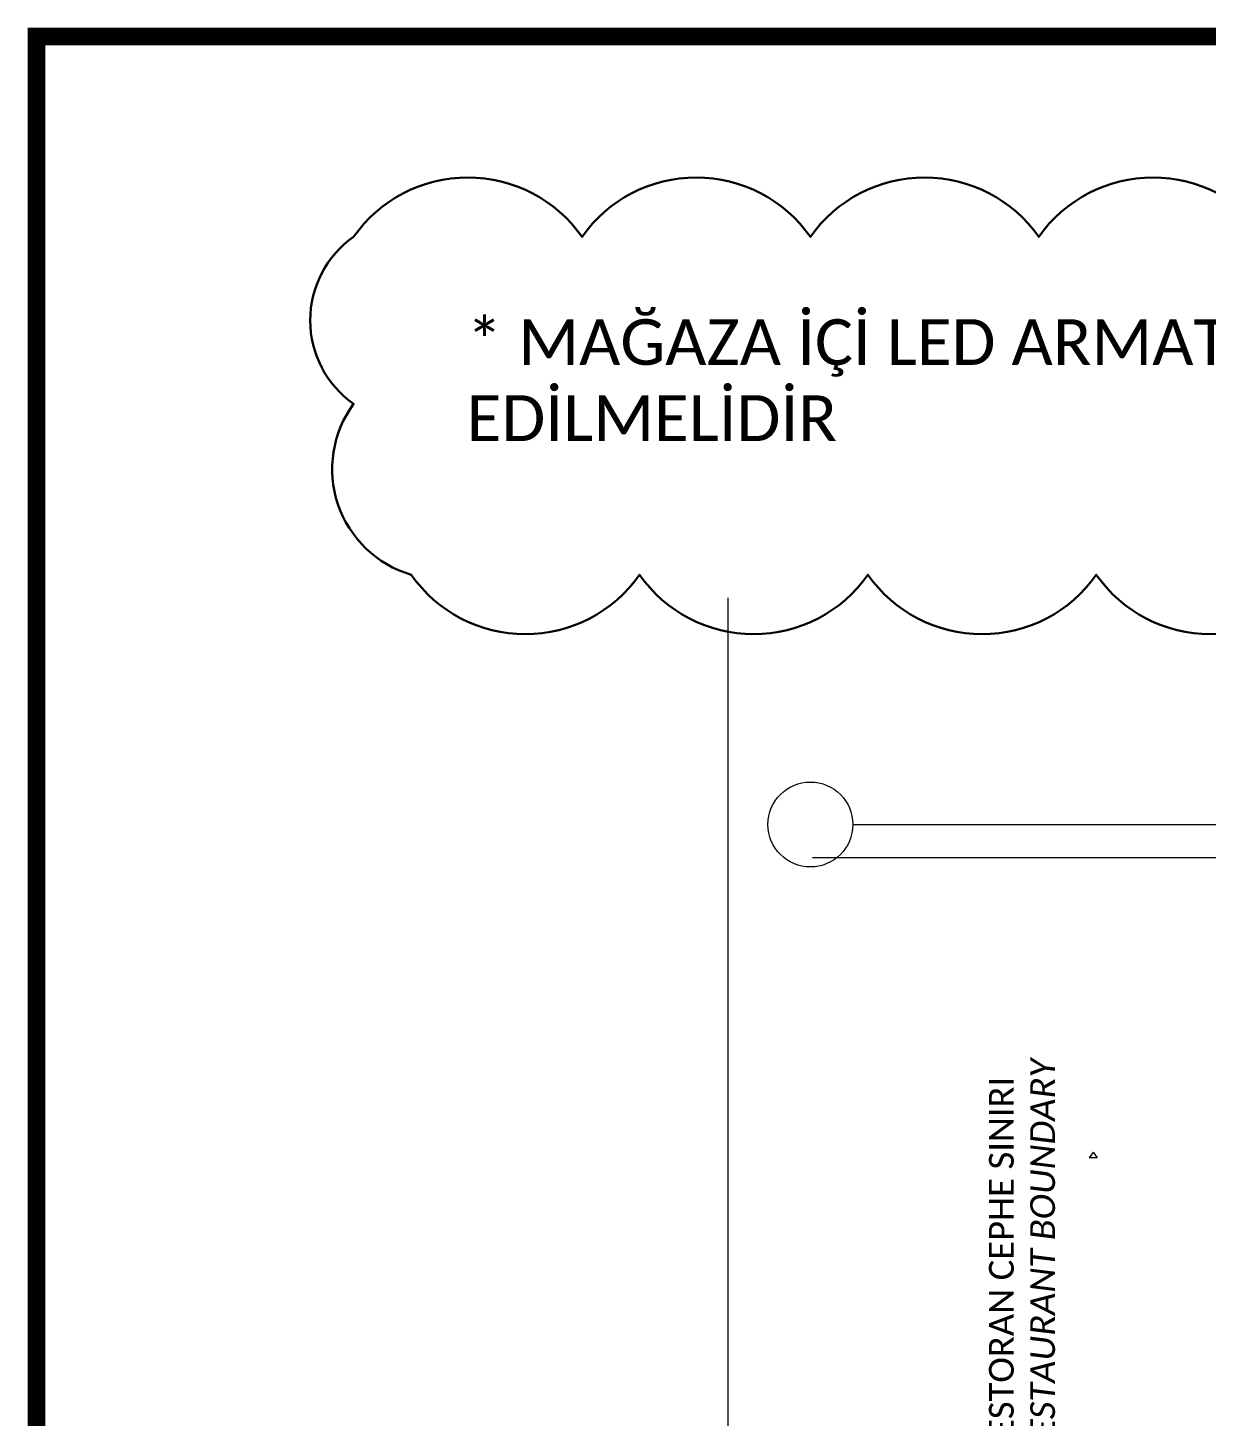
# Model space of a CAD drawing. Header units: millimetres. Extents: x -24 to 530668, y -246875 to -2983.
# Drawn here: x 263378 to 264616, y -114445 to -112985 of the extents above; entities that cross this region are included whole.
import ezdxf
from ezdxf.enums import TextEntityAlignment as Align

# ---------------------------------------------------------------- set-up
doc = ezdxf.new("R2010")
doc.units = ezdxf.units.MM
doc.layers.get('0').update_dxf_attribs({"lineweight": 20})
for name, color, linetype, lineweight in [('irem rev', 23, 'Continuous', 30), ('t_tarama', 253, 'Continuous', 5), ('ölçü', 251, 'Continuous', 5)]:
    doc.layers.add(name, color=color, linetype=linetype, lineweight=lineweight)
doc.layers.add('yazı', color=11, linetype='Continuous')
doc.styles.get("Standard").update_dxf_attribs({"font": 'times.ttf', "height": 12})
doc.styles.add('txt_tur_1', font='arial.ttf', dxfattribs={"height": 1.5})
doc.styles.add('yazı', font='arial.ttf')

# ---------------------------------------------------------------- blocks, each defined once
blk = doc.blocks.new('aydınlatma sd')
at = {"layer": 't_tarama'}
for p, q in [((258601.66, -113173.86), (258601.66, -114276.01)), ((258733.1, -113411.97, -17966.19), (262000.89, -113411.97, -17966.19)), ((258985.7, -113756.54), (258981.47, -113762.17)), ((258989.93, -113762.17), (258981.47, -113762.17)), ((258985.7, -113756.54), (258989.93, -113762.17))]:
    blk.add_line(p, q, dxfattribs=at)
blk.add_lwpolyline([(259138.61, -113446.97), (259093.61, -113446.97), (258690.74, -113446.97)], dxfattribs=at)
blk.add_circle((258688.49, -113411.97, -17966.19), 44.61, dxfattribs=at)
at = {"layer": 't_tarama', "insert": (258876.15, -114078.83, 2.95), "char_height": 26, "width": 491.3897, "attachment_point": 1, "rotation": 90}
blk.add_mtext('{\\fCalibri|b0|i0|c162|p34;RESTORAN CEPHE SINIRI\\P\\fCalibri|b0|i1|c162|p34;RESTAURANT BOUNDARY}', dxfattribs=at)
at = {"layer": 't_tarama', "style": 'txt_tur_1'}
for tag, p in [('19S', (258692.48, -113427.38, -17966.19)), ('20T', (258679.1, -114252.38, -17966.19)), ('21U', (258679.1, -115238.38, -17966.19)), ('22V', (258679.1, -116077.38, -17966.19))]:
    blk.add_attdef(tag, text='', height=30, dxfattribs=at).set_placement(p, align=Align.CENTER)

msp = doc.modelspace()

# ---------------------------------------------------------------- linework, layer by layer
at = {"color": 252, "const_width": 18.492, "elevation": 0}
msp.add_lwpolyline([(263386.94, -116817.809), (263386.94, -112994.369), (268777.154, -112994.369), (268777.154, -116817.809)], close=True, dxfattribs=at)
at = {"layer": 'irem rev'}
msp.add_lwpolyline([(263720.142, -113204.926, -0.52056705), (263960.142, -113204.926, -0.52056705), (264200.142, -113204.926, -0.52056705), (264440.142, -113204.926, -0.52056705), (264680.142, -113204.926, -0.52056705), (264920.142, -113204.926, -0.52056705), (265160.142, -113204.926, -0.52056705), (265400.142, -113204.926, -0.52056705), (265640.142, -113204.926, -0.52056705), (265732.798, -113352.27, -0.52056705), (265700.577, -113560.049, -0.52056705), (265460.577, -113560.049, -0.52056705), (265220.577, -113560.049, -0.52056705), (264980.577, -113560.049, -0.52056705), (264740.577, -113560.049, -0.52056705), (264500.577, -113560.049, -0.52056705), (264260.577, -113560.049, -0.52056705), (264020.577, -113560.049, -0.52056705), (263780.577, -113560.049, -0.52056705), (263720.142, -113380.484, -0.52056705)], format="xyb", close=True, dxfattribs=at)

# ---------------------------------------------------------------- block references
at = {"layer": 'ölçü'}
msp.add_blockref('aydınlatma sd', (5511.652, -410.653), dxfattribs=at)

# ---------------------------------------------------------------- texts
at = {"layer": 'yazı', "color": 3, "insert": (263838.959, -113291.495), "char_height": 48, "width": 4198.67903, "attachment_point": 1, "style": 'yazı'}
msp.add_mtext('{\\fCalibri|b0|i0|c162|p34;* MAĞAZA İÇİ LED ARMATÜR KULLANMAYA DİKKAT \\PEDİLMELİDİR}', dxfattribs=at)

doc.saveas('drawing.dxf')
